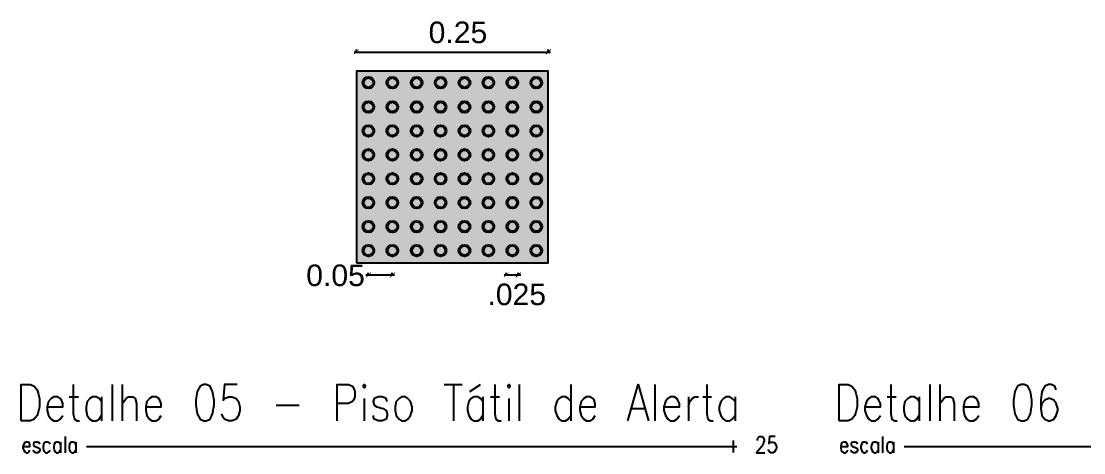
# Model space of a CAD drawing. Header units: feet. Extents: x 203667 to 205527, y 9204857 to 9205156.
# Drawn here: x 203757.784 to 203760.555, y 9204926.609 to 9204927.734 of the extents above; entities that cross this region are included whole.
import ezdxf

# ---------------------------------------------------------------- set-up
doc = ezdxf.new("R2010")
doc.units = ezdxf.units.FT
doc.header["$LTSCALE"] = 0.3
doc.header["$MEASUREMENT"] = 0
doc.layers.add('PDF_0', color=7, linetype='Continuous', true_color=0x929498)
doc.layers.add('PDF_A_Piso_Tatil', color=7, linetype='Continuous', true_color=0xffffa3)
doc.layers.add('PDF_A_Texto', color=7, linetype='Continuous')
doc.layers.add('PDF_Text', color=7, linetype='Continuous')
doc.styles.add('PDF Arial', font='arial.ttf')

msp = doc.modelspace()

# ---------------------------------------------------------------- hatches: boundary and pattern name
at = {"layer": 'PDF_0', "transparency": 33554559}
for points in [[(203758.6644, 9204927.66), (203758.6633, 9204927.6611), (203758.6506, 9204927.6484), (203758.6517, 9204927.6473)], [(203759.1508, 9204927.6484), (203759.1529, 9204927.6473), (203759.1656, 9204927.66), (203759.1635, 9204927.6611)], [(203758.6961, 9204927.0784), (203758.695, 9204927.0795), (203758.6823, 9204927.0668), (203758.6834, 9204927.0657)], [(203758.7447, 9204927.0668), (203758.7458, 9204927.0657), (203758.7585, 9204927.0784), (203758.7574, 9204927.0795)], [(203759.0556, 9204927.0784), (203759.0546, 9204927.0795), (203759.0419, 9204927.0668), (203759.0429, 9204927.0657)], [(203759.0725, 9204927.0668), (203759.0746, 9204927.0657), (203759.0873, 9204927.0784), (203759.0852, 9204927.0795)]]:
    msp.add_hatch(color=7, dxfattribs=at).paths.add_polyline_path(points)
at = {"layer": 'PDF_A_Piso_Tatil', "transparency": 33554559}
msp.add_hatch(color=256, dxfattribs=at).paths.add_polyline_path([(203759.1582, 9204927.604), (203758.658, 9204927.604), (203758.658, 9204927.1038), (203759.1582, 9204927.1038)])

# ---------------------------------------------------------------- linework, layer by layer
at = {"layer": 'PDF_0', "color": 7, "lineweight": 25}
for points in [[(203758.6517, 9204927.6537), (203759.1645, 9204927.6537)], [(203758.658, 9204927.6516), (203758.658, 9204927.66)], [(203759.1582, 9204927.6516), (203759.1582, 9204927.66)], [(203758.6823, 9204927.0732), (203758.7574, 9204927.0732)], [(203758.6887, 9204927.07), (203758.6887, 9204927.0784)], [(203758.7511, 9204927.07), (203758.7511, 9204927.0784)], [(203759.0429, 9204927.0732), (203759.0863, 9204927.0732)], [(203759.0482, 9204927.0732), (203759.0482, 9204927.0784)], [(203759.0799, 9204927.0732), (203759.0799, 9204927.0784)]]:
    msp.add_lwpolyline(points, dxfattribs=at)
msp.add_lwpolyline([(203758.658, 9204927.1038), (203759.1582, 9204927.1038), (203759.1582, 9204927.604), (203758.658, 9204927.604)], close=True, dxfattribs=at)
for centre, radius in [((203758.6892, 9204927.5738), 0.0153), ((203758.6892, 9204927.5738), 0.0122), ((203758.7516, 9204927.5738), 0.0153), ((203758.7516, 9204927.5738), 0.0122), ((203758.815, 9204927.5738), 0.0153), ((203758.815, 9204927.5738), 0.0122), ((203758.8774, 9204927.5738), 0.0153), ((203758.8774, 9204927.5738), 0.0122), ((203758.9398, 9204927.5738), 0.0153), ((203758.9398, 9204927.5738), 0.0122), ((203759.0022, 9204927.5738), 0.0153), ((203759.0022, 9204927.5738), 0.0122), ((203759.0646, 9204927.5738), 0.0153), ((203759.0646, 9204927.5738), 0.0122), ((203759.127, 9204927.5738), 0.0153), ((203759.127, 9204927.5738), 0.0122), ((203758.6892, 9204927.5104), 0.0153), ((203758.6892, 9204927.5104), 0.0122), ((203758.7516, 9204927.5104), 0.0153), ((203758.7516, 9204927.5104), 0.0122), ((203758.815, 9204927.5104), 0.0153), ((203758.815, 9204927.5104), 0.0122), ((203758.8774, 9204927.5104), 0.0153), ((203758.8774, 9204927.5104), 0.0122), ((203758.9398, 9204927.5104), 0.0153), ((203758.9398, 9204927.5104), 0.0122), ((203759.0022, 9204927.5104), 0.0153), ((203759.0022, 9204927.5104), 0.0122), ((203759.0646, 9204927.5104), 0.0153), ((203759.0646, 9204927.5104), 0.0122), ((203759.127, 9204927.5104), 0.0153), ((203759.127, 9204927.5104), 0.0122), ((203758.6892, 9204927.448), 0.0153), ((203758.6892, 9204927.448), 0.0122), ((203758.7516, 9204927.448), 0.0153), ((203758.7516, 9204927.448), 0.0122), ((203758.815, 9204927.448), 0.0153), ((203758.815, 9204927.448), 0.0122), ((203758.8774, 9204927.448), 0.0153), ((203758.8774, 9204927.448), 0.0122), ((203758.9398, 9204927.448), 0.0153), ((203758.9398, 9204927.448), 0.0122), ((203759.0022, 9204927.448), 0.0153), ((203759.0022, 9204927.448), 0.0122), ((203759.0646, 9204927.448), 0.0153), ((203759.0646, 9204927.448), 0.0122), ((203759.127, 9204927.448), 0.0153), ((203759.127, 9204927.448), 0.0122), ((203758.6892, 9204927.3856), 0.0153), ((203758.7516, 9204927.3856), 0.0153), ((203758.815, 9204927.3856), 0.0153), ((203758.8774, 9204927.3856), 0.0153), ((203758.9398, 9204927.3856), 0.0153), ((203759.0022, 9204927.3856), 0.0153), ((203759.0646, 9204927.3856), 0.0153), ((203759.127, 9204927.3856), 0.0153), ((203758.6892, 9204927.3856), 0.0122), ((203758.7516, 9204927.3856), 0.0122), ((203758.815, 9204927.3856), 0.0122), ((203758.8774, 9204927.3856), 0.0122), ((203758.9398, 9204927.3856), 0.0122), ((203759.0022, 9204927.3856), 0.0122), ((203759.0646, 9204927.3856), 0.0122), ((203759.127, 9204927.3856), 0.0122), ((203758.6892, 9204927.3232), 0.0153), ((203758.6892, 9204927.3232), 0.0122), ((203758.7516, 9204927.3232), 0.0153), ((203758.7516, 9204927.3232), 0.0122), ((203758.815, 9204927.3232), 0.0153), ((203758.815, 9204927.3232), 0.0122), ((203758.8774, 9204927.3232), 0.0153), ((203758.8774, 9204927.3232), 0.0122), ((203758.9398, 9204927.3232), 0.0153), ((203758.9398, 9204927.3232), 0.0122), ((203759.0022, 9204927.3232), 0.0153), ((203759.0022, 9204927.3232), 0.0122), ((203759.0646, 9204927.3232), 0.0153), ((203759.0646, 9204927.3232), 0.0122), ((203759.127, 9204927.3232), 0.0153), ((203759.127, 9204927.3232), 0.0122), ((203758.6892, 9204927.2608), 0.0153), ((203758.6892, 9204927.2608), 0.0122), ((203758.7516, 9204927.2608), 0.0153), ((203758.7516, 9204927.2608), 0.0122), ((203758.815, 9204927.2608), 0.0153), ((203758.815, 9204927.2608), 0.0122), ((203758.8774, 9204927.2608), 0.0153), ((203758.8774, 9204927.2608), 0.0122), ((203758.9398, 9204927.2608), 0.0153), ((203758.9398, 9204927.2608), 0.0122), ((203759.0022, 9204927.2608), 0.0153), ((203759.0022, 9204927.2608), 0.0122), ((203759.0646, 9204927.2608), 0.0153), ((203759.0646, 9204927.2608), 0.0122), ((203759.127, 9204927.2608), 0.0153), ((203759.127, 9204927.2608), 0.0122), ((203758.6892, 9204927.1985), 0.0153), ((203758.6892, 9204927.1985), 0.0122), ((203758.7516, 9204927.1985), 0.0153), ((203758.7516, 9204927.1985), 0.0122), ((203758.815, 9204927.1985), 0.0153), ((203758.815, 9204927.1985), 0.0122), ((203758.8774, 9204927.1985), 0.0153), ((203758.8774, 9204927.1985), 0.0122), ((203758.9398, 9204927.1985), 0.0153), ((203758.9398, 9204927.1985), 0.0122), ((203759.0022, 9204927.1985), 0.0153), ((203759.0022, 9204927.1985), 0.0122), ((203759.0646, 9204927.1985), 0.0153), ((203759.0646, 9204927.1985), 0.0122), ((203759.127, 9204927.1985), 0.0153), ((203759.127, 9204927.1985), 0.0122), ((203758.6892, 9204927.1361), 0.0153), ((203758.7516, 9204927.1361), 0.0153), ((203758.815, 9204927.1361), 0.0153), ((203758.8774, 9204927.1361), 0.0153), ((203758.9398, 9204927.1361), 0.0153), ((203759.0022, 9204927.1361), 0.0153), ((203759.0646, 9204927.1361), 0.0153), ((203759.127, 9204927.1361), 0.0153), ((203758.6892, 9204927.1361), 0.0122), ((203758.7516, 9204927.1361), 0.0122), ((203758.815, 9204927.1361), 0.0122), ((203758.8774, 9204927.1361), 0.0122), ((203758.9398, 9204927.1361), 0.0122), ((203759.0022, 9204927.1361), 0.0122), ((203759.0646, 9204927.1361), 0.0122), ((203759.127, 9204927.1361), 0.0122)]:
    msp.add_circle(centre, radius, dxfattribs=at)
at = {"layer": 'PDF_A_Texto', "lineweight": 25}
for points in [[(203757.7835, 9204926.6925), (203757.7835, 9204926.7866), (203757.8079, 9204926.7866), (203757.8174, 9204926.7824), (203757.8248, 9204926.7728), (203757.8279, 9204926.7644), (203757.8311, 9204926.7506), (203757.8311, 9204926.7284), (203757.8279, 9204926.7147), (203757.8248, 9204926.7062), (203757.8174, 9204926.6967), (203757.8079, 9204926.6925)], [(203758.2594, 9204926.7866), (203758.2499, 9204926.7824), (203758.2425, 9204926.7686), (203758.2393, 9204926.7464), (203758.2393, 9204926.7327), (203758.2425, 9204926.7105), (203758.2499, 9204926.6967), (203758.2594, 9204926.6925), (203758.2657, 9204926.6925), (203758.2763, 9204926.6967), (203758.2826, 9204926.7105), (203758.2869, 9204926.7327), (203758.2869, 9204926.7464), (203758.2826, 9204926.7686), (203758.2763, 9204926.7824), (203758.2657, 9204926.7866)], [(203758.6739, 9204926.7824), (203758.6781, 9204926.7781), (203758.6813, 9204926.7824), (203758.6781, 9204926.7866)], [(203759.0514, 9204926.7824), (203759.0556, 9204926.7781), (203759.0588, 9204926.7824), (203759.0556, 9204926.7866)], [(203759.9174, 9204926.6925), (203759.9174, 9204926.7866), (203759.9407, 9204926.7866), (203759.9502, 9204926.7824), (203759.9576, 9204926.7728), (203759.9608, 9204926.7644), (203759.9639, 9204926.7506), (203759.9639, 9204926.7284), (203759.9608, 9204926.7147), (203759.9576, 9204926.7062), (203759.9502, 9204926.6967), (203759.9407, 9204926.6925)], [(203760.3922, 9204926.7866), (203760.3827, 9204926.7824), (203760.3753, 9204926.7686), (203760.3721, 9204926.7464), (203760.3721, 9204926.7327), (203760.3753, 9204926.7105), (203760.3827, 9204926.6967), (203760.3922, 9204926.6925), (203760.3996, 9204926.6925), (203760.4091, 9204926.6967), (203760.4165, 9204926.7105), (203760.4197, 9204926.7327), (203760.4197, 9204926.7464), (203760.4165, 9204926.7686), (203760.4091, 9204926.7824), (203760.3996, 9204926.7866)], [(203758.7754, 9204926.7549), (203758.769, 9204926.7506), (203758.7616, 9204926.7422), (203758.7585, 9204926.7284), (203758.7585, 9204926.7189), (203758.7616, 9204926.7062), (203758.769, 9204926.6967), (203758.7754, 9204926.6925), (203758.786, 9204926.6925), (203758.7923, 9204926.6967), (203758.7987, 9204926.7062), (203758.8029, 9204926.7189), (203758.8029, 9204926.7284), (203758.7987, 9204926.7422), (203758.7923, 9204926.7506), (203758.786, 9204926.7549)]]:
    msp.add_lwpolyline(points, close=True, dxfattribs=at)
for points in [[(203757.9189, 9204926.7866), (203757.9189, 9204926.7105), (203757.9221, 9204926.6967), (203757.9295, 9204926.6925), (203757.9358, 9204926.6925)], [(203758.0204, 9204926.7866), (203758.0204, 9204926.6925)], [(203758.0468, 9204926.7866), (203758.0468, 9204926.6925)], [(203758.3471, 9204926.7866), (203758.3133, 9204926.7866), (203758.3101, 9204926.7464), (203758.3133, 9204926.7506), (203758.3239, 9204926.7549), (203758.3334, 9204926.7549), (203758.344, 9204926.7506), (203758.3503, 9204926.7422), (203758.3535, 9204926.7284), (203758.3535, 9204926.7189), (203758.3503, 9204926.7062), (203758.344, 9204926.6967), (203758.3334, 9204926.6925), (203758.3239, 9204926.6925), (203758.3133, 9204926.6967), (203758.3101, 9204926.7009), (203758.307, 9204926.7105)], [(203758.6073, 9204926.6925), (203758.6073, 9204926.7866), (203758.6369, 9204926.7866), (203758.6474, 9204926.7824), (203758.6506, 9204926.7781), (203758.6538, 9204926.7686), (203758.6538, 9204926.7549), (203758.6506, 9204926.7464), (203758.6474, 9204926.7422), (203758.6369, 9204926.7369), (203758.6073, 9204926.7369)], [(203758.8864, 9204926.7866), (203758.934, 9204926.7866)], [(203758.9107, 9204926.7866), (203758.9107, 9204926.6925)], [(203758.9541, 9204926.7686), (203758.9816, 9204926.7866)], [(203759.0186, 9204926.7866), (203759.0186, 9204926.7105), (203759.0218, 9204926.6967), (203759.0281, 9204926.6925), (203759.0355, 9204926.6925)], [(203759.082, 9204926.7866), (203759.082, 9204926.6925)], [(203759.2174, 9204926.7866), (203759.2174, 9204926.6925)], [(203759.3654, 9204926.6925), (203759.3929, 9204926.7866), (203759.4194, 9204926.6925)], [(203759.4363, 9204926.7866), (203759.4363, 9204926.6925)], [(203759.5716, 9204926.7866), (203759.5716, 9204926.7105), (203759.5748, 9204926.6967), (203759.5811, 9204926.6925), (203759.5885, 9204926.6925)], [(203760.0517, 9204926.7866), (203760.0517, 9204926.7105), (203760.0549, 9204926.6967), (203760.0623, 9204926.6925), (203760.0686, 9204926.6925)], [(203760.1532, 9204926.7866), (203760.1532, 9204926.6925)], [(203760.1796, 9204926.7866), (203760.1796, 9204926.6925)], [(203760.4831, 9204926.7728), (203760.4799, 9204926.7824), (203760.4704, 9204926.7866), (203760.463, 9204926.7866), (203760.4535, 9204926.7824), (203760.4461, 9204926.7686), (203760.4429, 9204926.7464), (203760.4429, 9204926.7242), (203760.4461, 9204926.7062), (203760.4535, 9204926.6967), (203760.463, 9204926.6925), (203760.4662, 9204926.6925), (203760.4768, 9204926.6967), (203760.4831, 9204926.7062), (203760.4874, 9204926.7189), (203760.4874, 9204926.7242), (203760.4831, 9204926.7369), (203760.4768, 9204926.7464), (203760.4662, 9204926.7506), (203760.463, 9204926.7506), (203760.4535, 9204926.7464), (203760.4461, 9204926.7369), (203760.4429, 9204926.7242)], [(203757.8512, 9204926.7284), (203757.8924, 9204926.7284), (203757.8924, 9204926.7369), (203757.8882, 9204926.7464), (203757.885, 9204926.7506), (203757.8787, 9204926.7549), (203757.8681, 9204926.7549), (203757.8618, 9204926.7506), (203757.8544, 9204926.7422), (203757.8512, 9204926.7284), (203757.8512, 9204926.7189), (203757.8544, 9204926.7062), (203757.8618, 9204926.6967), (203757.8681, 9204926.6925), (203757.8787, 9204926.6925), (203757.885, 9204926.6967), (203757.8924, 9204926.7062)], [(203757.9083, 9204926.7549), (203757.9326, 9204926.7549)], [(203757.9929, 9204926.7422), (203757.9866, 9204926.7506), (203757.9792, 9204926.7549), (203757.9696, 9204926.7549), (203757.9622, 9204926.7506), (203757.9559, 9204926.7422), (203757.9527, 9204926.7284), (203757.9527, 9204926.7189), (203757.9559, 9204926.7062), (203757.9622, 9204926.6967), (203757.9696, 9204926.6925), (203757.9792, 9204926.6925), (203757.9866, 9204926.6967), (203757.9929, 9204926.7062)], [(203757.9929, 9204926.7549), (203757.9929, 9204926.6925)], [(203758.0468, 9204926.7369), (203758.0574, 9204926.7506), (203758.0637, 9204926.7549), (203758.0743, 9204926.7549), (203758.0807, 9204926.7506), (203758.0838, 9204926.7369), (203758.0838, 9204926.6925)], [(203758.1082, 9204926.7284), (203758.1483, 9204926.7284), (203758.1483, 9204926.7369), (203758.1452, 9204926.7464), (203758.142, 9204926.7506), (203758.1346, 9204926.7549), (203758.1251, 9204926.7549), (203758.1177, 9204926.7506), (203758.1113, 9204926.7422), (203758.1082, 9204926.7284), (203758.1082, 9204926.7189), (203758.1113, 9204926.7062), (203758.1177, 9204926.6967), (203758.1251, 9204926.6925), (203758.1346, 9204926.6925), (203758.142, 9204926.6967), (203758.1483, 9204926.7062)], [(203758.6781, 9204926.7506), (203758.6781, 9204926.6925)], [(203758.7384, 9204926.7422), (203758.7352, 9204926.7506), (203758.7246, 9204926.7549), (203758.7151, 9204926.7549), (203758.7045, 9204926.7506), (203758.7014, 9204926.7422), (203758.7045, 9204926.7327), (203758.7109, 9204926.7284), (203758.7278, 9204926.7242), (203758.7352, 9204926.7189), (203758.7384, 9204926.7105), (203758.7384, 9204926.7062), (203758.7352, 9204926.6967), (203758.7246, 9204926.6925), (203758.7151, 9204926.6925), (203758.7045, 9204926.6967), (203758.7014, 9204926.7062)], [(203758.9879, 9204926.7422), (203758.9816, 9204926.7506), (203758.9742, 9204926.7549), (203758.9647, 9204926.7549), (203758.9573, 9204926.7506), (203758.9509, 9204926.7422), (203758.9478, 9204926.7284), (203758.9478, 9204926.7189), (203758.9509, 9204926.7062), (203758.9573, 9204926.6967), (203758.9647, 9204926.6925), (203758.9742, 9204926.6925), (203758.9816, 9204926.6967), (203758.9879, 9204926.7062)], [(203758.9879, 9204926.7549), (203758.9879, 9204926.6925)], [(203759.008, 9204926.7549), (203759.0313, 9204926.7549)], [(203759.0556, 9204926.7506), (203759.0556, 9204926.6925)], [(203759.2174, 9204926.7422), (203759.21, 9204926.7506), (203759.2036, 9204926.7549), (203759.1931, 9204926.7549), (203759.1867, 9204926.7506), (203759.1804, 9204926.7422), (203759.1762, 9204926.7284), (203759.1762, 9204926.7189), (203759.1804, 9204926.7062), (203759.1867, 9204926.6967), (203759.1931, 9204926.6925), (203759.2036, 9204926.6925), (203759.21, 9204926.6967), (203759.2174, 9204926.7062)], [(203759.2407, 9204926.7284), (203759.2808, 9204926.7284), (203759.2808, 9204926.7369), (203759.2777, 9204926.7464), (203759.2745, 9204926.7506), (203759.2681, 9204926.7549), (203759.2576, 9204926.7549), (203759.2512, 9204926.7506), (203759.2438, 9204926.7422), (203759.2407, 9204926.7284), (203759.2407, 9204926.7189), (203759.2438, 9204926.7062), (203759.2512, 9204926.6967), (203759.2576, 9204926.6925), (203759.2681, 9204926.6925), (203759.2745, 9204926.6967), (203759.2808, 9204926.7062)], [(203759.4595, 9204926.7284), (203759.5008, 9204926.7284), (203759.5008, 9204926.7369), (203759.4966, 9204926.7464), (203759.4934, 9204926.7506), (203759.487, 9204926.7549), (203759.4765, 9204926.7549), (203759.4701, 9204926.7506), (203759.4638, 9204926.7422), (203759.4595, 9204926.7284), (203759.4595, 9204926.7189), (203759.4638, 9204926.7062), (203759.4701, 9204926.6967), (203759.4765, 9204926.6925), (203759.487, 9204926.6925), (203759.4934, 9204926.6967), (203759.5008, 9204926.7062)], [(203759.524, 9204926.7549), (203759.524, 9204926.6925)], [(203759.524, 9204926.7284), (203759.5272, 9204926.7422), (203759.5336, 9204926.7506), (203759.541, 9204926.7549), (203759.5505, 9204926.7549)], [(203759.5611, 9204926.7549), (203759.5843, 9204926.7549)], [(203759.6456, 9204926.7422), (203759.6382, 9204926.7506), (203759.6319, 9204926.7549), (203759.6213, 9204926.7549), (203759.615, 9204926.7506), (203759.6086, 9204926.7422), (203759.6044, 9204926.7284), (203759.6044, 9204926.7189), (203759.6086, 9204926.7062), (203759.615, 9204926.6967), (203759.6213, 9204926.6925), (203759.6319, 9204926.6925), (203759.6382, 9204926.6967), (203759.6456, 9204926.7062)], [(203759.6456, 9204926.7549), (203759.6456, 9204926.6925)], [(203759.984, 9204926.7284), (203760.0253, 9204926.7284), (203760.0253, 9204926.7369), (203760.021, 9204926.7464), (203760.0179, 9204926.7506), (203760.0115, 9204926.7549), (203760.0009, 9204926.7549), (203759.9946, 9204926.7506), (203759.9883, 9204926.7422), (203759.984, 9204926.7284), (203759.984, 9204926.7189), (203759.9883, 9204926.7062), (203759.9946, 9204926.6967), (203760.0009, 9204926.6925), (203760.0115, 9204926.6925), (203760.0179, 9204926.6967), (203760.0253, 9204926.7062)], [(203760.0422, 9204926.7549), (203760.0654, 9204926.7549)], [(203760.1257, 9204926.7422), (203760.1194, 9204926.7506), (203760.113, 9204926.7549), (203760.1025, 9204926.7549), (203760.0961, 9204926.7506), (203760.0887, 9204926.7422), (203760.0855, 9204926.7284), (203760.0855, 9204926.7189), (203760.0887, 9204926.7062), (203760.0961, 9204926.6967), (203760.1025, 9204926.6925), (203760.113, 9204926.6925), (203760.1194, 9204926.6967), (203760.1257, 9204926.7062)], [(203760.1257, 9204926.7549), (203760.1257, 9204926.6925)], [(203760.1796, 9204926.7369), (203760.1902, 9204926.7506), (203760.1966, 9204926.7549), (203760.2071, 9204926.7549), (203760.2135, 9204926.7506), (203760.2167, 9204926.7369), (203760.2167, 9204926.6925)], [(203760.241, 9204926.7284), (203760.2812, 9204926.7284), (203760.2812, 9204926.7369), (203760.278, 9204926.7464), (203760.2748, 9204926.7506), (203760.2674, 9204926.7549), (203760.2579, 9204926.7549), (203760.2505, 9204926.7506), (203760.2441, 9204926.7422), (203760.241, 9204926.7284), (203760.241, 9204926.7189), (203760.2441, 9204926.7062), (203760.2505, 9204926.6967), (203760.2579, 9204926.6925), (203760.2674, 9204926.6925), (203760.2748, 9204926.6967), (203760.2812, 9204926.7062)], [(203758.4486, 9204926.7327), (203758.5089, 9204926.7327)], [(203759.376, 9204926.7242), (203759.4098, 9204926.7242)], [(203757.8977, 9204926.6512), (203757.8977, 9204926.6089)], [(203759.7038, 9204926.6407), (203759.7038, 9204926.6428), (203759.7049, 9204926.647), (203759.707, 9204926.6491), (203759.7101, 9204926.6512), (203759.7154, 9204926.6512), (203759.7186, 9204926.6491), (203759.7197, 9204926.647), (203759.7218, 9204926.6428), (203759.7218, 9204926.6386), (203759.7197, 9204926.6354), (203759.7176, 9204926.629), (203759.7017, 9204926.6089), (203759.7228, 9204926.6089)], [(203759.7503, 9204926.6512), (203759.7355, 9204926.6512), (203759.7334, 9204926.6333), (203759.7355, 9204926.6354), (203759.7398, 9204926.6364), (203759.744, 9204926.6364), (203759.7482, 9204926.6354), (203759.7514, 9204926.6312), (203759.7535, 9204926.6248), (203759.7535, 9204926.6206), (203759.7514, 9204926.6153), (203759.7482, 9204926.6111), (203759.744, 9204926.6089), (203759.7398, 9204926.6089), (203759.7355, 9204926.6111), (203759.7334, 9204926.6132), (203759.7324, 9204926.6174)], [(203760.0305, 9204926.6512), (203760.0305, 9204926.6089)], [(203757.7878, 9204926.6248), (203757.8057, 9204926.6248), (203757.8057, 9204926.629), (203757.8047, 9204926.6333), (203757.8036, 9204926.6354), (203757.8005, 9204926.6364), (203757.7962, 9204926.6364), (203757.7931, 9204926.6354), (203757.7899, 9204926.6312), (203757.7878, 9204926.6248), (203757.7878, 9204926.6206), (203757.7899, 9204926.6153), (203757.7931, 9204926.6111), (203757.7962, 9204926.6089), (203757.8005, 9204926.6089), (203757.8036, 9204926.6111), (203757.8057, 9204926.6153)], [(203757.8322, 9204926.6312), (203757.8301, 9204926.6354), (203757.8258, 9204926.6364), (203757.8216, 9204926.6364), (203757.8163, 9204926.6354), (203757.8153, 9204926.6312), (203757.8163, 9204926.6269), (203757.8195, 9204926.6248), (203757.8269, 9204926.6227), (203757.8301, 9204926.6206), (203757.8322, 9204926.6174), (203757.8322, 9204926.6153), (203757.8301, 9204926.6111), (203757.8258, 9204926.6089), (203757.8216, 9204926.6089), (203757.8163, 9204926.6111), (203757.8153, 9204926.6153)], [(203757.8586, 9204926.6312), (203757.8554, 9204926.6354), (203757.8523, 9204926.6364), (203757.848, 9204926.6364), (203757.8449, 9204926.6354), (203757.8417, 9204926.6312), (203757.8406, 9204926.6248), (203757.8406, 9204926.6206), (203757.8417, 9204926.6153), (203757.8449, 9204926.6111), (203757.848, 9204926.6089), (203757.8523, 9204926.6089), (203757.8554, 9204926.6111), (203757.8586, 9204926.6153)], [(203757.8861, 9204926.6312), (203757.8829, 9204926.6354), (203757.8798, 9204926.6364), (203757.8755, 9204926.6364), (203757.8724, 9204926.6354), (203757.8692, 9204926.6312), (203757.8681, 9204926.6248), (203757.8681, 9204926.6206), (203757.8692, 9204926.6153), (203757.8724, 9204926.6111), (203757.8755, 9204926.6089), (203757.8798, 9204926.6089), (203757.8829, 9204926.6111), (203757.8861, 9204926.6153)], [(203757.8861, 9204926.6364), (203757.8861, 9204926.6089)], [(203757.9263, 9204926.6312), (203757.9231, 9204926.6354), (203757.9199, 9204926.6364), (203757.9157, 9204926.6364), (203757.9125, 9204926.6354), (203757.9094, 9204926.6312), (203757.9083, 9204926.6248), (203757.9083, 9204926.6206), (203757.9094, 9204926.6153), (203757.9125, 9204926.6111), (203757.9157, 9204926.6089), (203757.9199, 9204926.6089), (203757.9231, 9204926.6111), (203757.9263, 9204926.6153)], [(203757.9263, 9204926.6364), (203757.9263, 9204926.6089)], [(203757.9538, 9204926.6248), (203759.6499, 9204926.6248)], [(203759.6404, 9204926.6407), (203759.6404, 9204926.61)], [(203759.9216, 9204926.6248), (203759.9396, 9204926.6248), (203759.9396, 9204926.629), (203759.9375, 9204926.6333), (203759.9364, 9204926.6354), (203759.9333, 9204926.6364), (203759.929, 9204926.6364), (203759.9259, 9204926.6354), (203759.9227, 9204926.6312), (203759.9216, 9204926.6248), (203759.9216, 9204926.6206), (203759.9227, 9204926.6153), (203759.9259, 9204926.6111), (203759.929, 9204926.6089), (203759.9333, 9204926.6089), (203759.9364, 9204926.6111), (203759.9396, 9204926.6153)], [(203759.965, 9204926.6312), (203759.9629, 9204926.6354), (203759.9586, 9204926.6364), (203759.9544, 9204926.6364), (203759.9491, 9204926.6354), (203759.9481, 9204926.6312), (203759.9491, 9204926.6269), (203759.9523, 9204926.6248), (203759.9597, 9204926.6227), (203759.9629, 9204926.6206), (203759.965, 9204926.6174), (203759.965, 9204926.6153), (203759.9629, 9204926.6111), (203759.9586, 9204926.6089), (203759.9544, 9204926.6089), (203759.9491, 9204926.6111), (203759.9481, 9204926.6153)], [(203759.9914, 9204926.6312), (203759.9883, 9204926.6354), (203759.9851, 9204926.6364), (203759.9808, 9204926.6364), (203759.9777, 9204926.6354), (203759.9756, 9204926.6312), (203759.9734, 9204926.6248), (203759.9734, 9204926.6206), (203759.9756, 9204926.6153), (203759.9777, 9204926.6111), (203759.9808, 9204926.6089), (203759.9851, 9204926.6089), (203759.9883, 9204926.6111), (203759.9914, 9204926.6153)], [(203760.0189, 9204926.6312), (203760.0157, 9204926.6354), (203760.0126, 9204926.6364), (203760.0083, 9204926.6364), (203760.0052, 9204926.6354), (203760.002, 9204926.6312), (203760.0009, 9204926.6248), (203760.0009, 9204926.6206), (203760.002, 9204926.6153), (203760.0052, 9204926.6111), (203760.0083, 9204926.6089), (203760.0126, 9204926.6089), (203760.0157, 9204926.6111), (203760.0189, 9204926.6153)], [(203760.0189, 9204926.6364), (203760.0189, 9204926.6089)], [(203760.0591, 9204926.6312), (203760.0559, 9204926.6354), (203760.0528, 9204926.6364), (203760.0485, 9204926.6364), (203760.0454, 9204926.6354), (203760.0422, 9204926.6312), (203760.0411, 9204926.6248), (203760.0411, 9204926.6206), (203760.0422, 9204926.6153), (203760.0454, 9204926.6111), (203760.0485, 9204926.6089), (203760.0528, 9204926.6089), (203760.0559, 9204926.6111), (203760.0591, 9204926.6153)], [(203760.0591, 9204926.6364), (203760.0591, 9204926.6089)], [(203760.0866, 9204926.6248), (203761.8451, 9204926.6248)]]:
    msp.add_lwpolyline(points, dxfattribs=at)

# ---------------------------------------------------------------- texts
at = {"layer": 'PDF_Text', "char_height": 0.05627, "attachment_point": 7, "style": 'PDF Arial'}
for s, insert in [('0.25', (203758.8462, 9204927.676)), ('0.05', (203758.5269, 9204927.0426)), ('.025', (203758.9996, 9204926.9929))]:
    msp.add_mtext(s, dxfattribs=dict(at, insert=insert))

doc.saveas('drawing.dxf')
